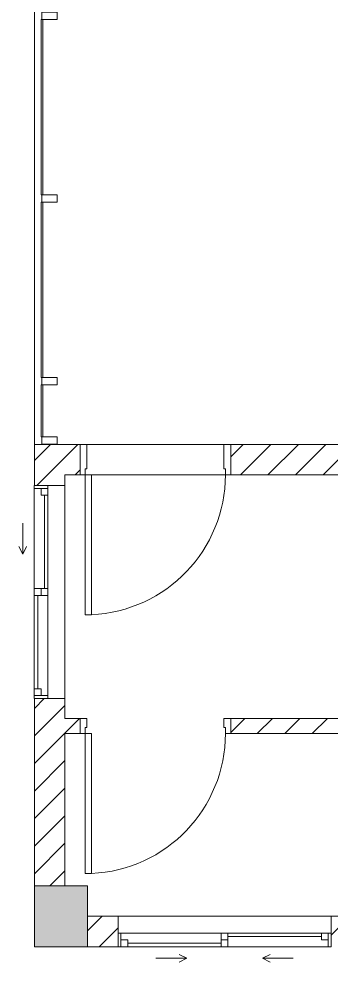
# Model space of a CAD drawing. Header units: millimetres. Extents: x 42054 to 236235, y 253 to 78637.
# Drawn here: x 224881 to 226933, y 17135 to 23332 of the extents above; entities that cross this region are included whole.
import ezdxf

# ---------------------------------------------------------------- set-up
doc = ezdxf.new("R2010")
doc.units = ezdxf.units.MM
for name, color, linetype, lineweight in [('A-DETL-GENF-7', 130, 'Continuous', 9), ('A-DOOR-FRAM-2', 130, 'Continuous', 9), ('A-FLOR-1', 130, 'Continuous', 9), ('A-GLAZ-5', 130, 'Continuous', 9), ('A-GLAZ-CURT-3', 130, 'Continuous', 9), ('A-GLAZ-CWMG-1', 130, 'Continuous', 9), ('A-WALL-1', 130, 'Continuous', 9), ('A-WALL-PATT-3', 130, 'Continuous', 9), ('A_1404_dwg-1', 130, 'Continuous', 9), ('S-COLS-1', 130, 'Continuous', 9), ('S-COLS-2', 130, 'Continuous', 9)]:
    doc.layers.add(name, color=color, linetype=linetype, lineweight=lineweight)
pattern_1 = [(45, (0, 0), (-90.50967, 90.50967), [])]

# ---------------------------------------------------------------- blocks, each defined once
blk = doc.blocks.new('A_1404_dwg_NCV_TKTC_KET CAU_rvt-1-TKTC_MB HOÀN THIỆN SÀN TẦNG 3-4-4819833-KeyPlan-CH1A')
at = {"layer": 'S-COLS-1'}
blk.add_hatch(color=256, dxfattribs=at).paths.add_polyline_path([(116452.6, 17236.9), (116452.6, 17636.9), (116102.6, 17636.9), (116102.6, 17236.9)])
at = {"layer": 'S-COLS-2', "flags": 128}
blk.add_lwpolyline([(116452.6, 17636.9), (116102.6, 17636.9), (116102.6, 17236.9), (116452.6, 17236.9)], close=True, dxfattribs=at)
blk = doc.blocks.new('A_1404_dwg_System Panel - Glazed-1286806-TKTC_MB HOÀN THIỆN SÀN TẦNG 3-4-4819969-KeyPlan-CH1A')
at = {"layer": 'A-GLAZ-CURT-3', "flags": 128}
blk.add_lwpolyline([(44808.6, 21786.9), (44808.6, 22936.9), (44796.6, 22936.9), (44796.6, 21786.9)], close=True, dxfattribs=at)
blk = doc.blocks.new('A_1404_dwg_System Panel - Glazed-4731533-TKTC_MB HOÀN THIỆN SÀN TẦNG 3-4-4819974-KeyPlan-CH1A')
at = {"layer": 'A-GLAZ-CURT-3', "flags": 128}
blk.add_lwpolyline([(116146.6, 20926.9), (116146.6, 20586.9), (116158.6, 20586.9), (116158.6, 20926.9)], close=True, dxfattribs=at)
blk = doc.blocks.new('A_1404_dwg_Rectangular Mullion - 50 x 100mm-1286808-TKTC_MB HOÀN THIỆN SÀN TẦNG 3-4-4819971-KeyPlan-CH1A')
at = {"layer": 'A-GLAZ-CWMG-1', "flags": 128}
blk.add_lwpolyline([(44802.6, 24476.9), (44802.6, 24526.9), (44702.6, 24526.9), (44702.6, 24476.9)], close=True, dxfattribs=at)
blk = doc.blocks.new('A_1404_dwg_Rectangular Mullion - 50 x 100mm-1286804-TKTC_MB HOÀN THIỆN SÀN TẦNG 3-4-4819972-KeyPlan-CH1A')
at = {"layer": 'A-GLAZ-CWMG-1', "flags": 128}
blk.add_lwpolyline([(44802.6, 21736.9), (44802.6, 21786.9), (44702.6, 21786.9), (44702.6, 21736.9)], close=True, dxfattribs=at)
blk = doc.blocks.new('A_1404_dwg_1_FAMILY RVT - W01-WxH 1400x1400xmm-V7-TKTC_MB HOÀN THIỆN SÀN TẦNG 3-4-4819976-KeyPlan-CH1A')
at = {"layer": 'A-GLAZ-5'}
blk.add_line((117104.2, 17160.7), (116901, 17160.7), dxfattribs=at)
at = {"layer": 'A-GLAZ-5', "flags": 128}
blk.add_lwpolyline([(117053.4, 17135.3), (117104.2, 17160.7), (117053.4, 17186.1)], dxfattribs=at)
blk = doc.blocks.new('A_1404_dwg_1_FAMILY RVT - W01-WxH 1400x1400xmm-V168-TKTC_MB HOÀN THIỆN SÀN TẦNG 3-4-4820050-KeyPlan-CH1A')
at = {"layer": 'A-GLAZ-5'}
for p, q in [((44802.6, 20247.9), (44713.7, 20247.9)), ((44735.9, 19589.2), (44735.9, 20203.4)), ((44878.8, 19815.3), (44878.8, 20018.5)), ((44758.1, 19589.2), (44758.1, 19544.7)), ((44802.6, 19544.7), (44802.6, 19589.2)), ((44780.3, 18930.4), (44780.3, 19544.7)), ((44802.6, 18866.9), (44802.6, 18930.4)), ((44802.6, 18886), (44713.7, 18886))]:
    blk.add_line(p, q, dxfattribs=at)
at = {"layer": 'A-GLAZ-5', "flags": 128}
blk.add_lwpolyline([(44602.6, 18866.9), (44602.6, 20266.9), (44802.6, 20266.9), (44802.6, 18866.9)], close=True, dxfattribs=at)
for points in [[(44713.7, 18866.9), (44713.7, 18886), (44713.7, 19544.7), (44713.7, 19589.2), (44713.7, 20203.4), (44713.7, 20266.9)], [(44713.7, 19589.2), (44802.6, 19589.2), (44802.6, 20247.9), (44802.6, 20266.9)], [(44758.1, 20247.9), (44758.1, 20203.4), (44713.7, 20203.4)], [(44904.2, 19866.1), (44878.8, 19815.3), (44853.4, 19866.1)], [(44713.7, 19544.7), (44802.6, 19544.7), (44802.6, 18930.4), (44758.1, 18930.4), (44758.1, 18886)]]:
    blk.add_lwpolyline(points, dxfattribs=at)
blk = doc.blocks.new('A_1404_dwg_FD_04 - FD_04-900x2200mm-700241-TKTC_MB HOÀN THIỆN SÀN TẦNG 3-4-4820051-KeyPlan-CH1A')
at = {"layer": 'A-DETL-GENF-7', "flags": 128}
blk.add_lwpolyline([(116437.6, 19416.9), (116437.6, 20336.9), (116477.6, 20336.9), (116477.6, 19416.9)], close=True, dxfattribs=at)
at = {"layer": 'A-DETL-GENF-7'}
blk.add_arc((116437.6, 20336.9), 920, 272.49191, 360, dxfattribs=at)
at = {"layer": 'A-DOOR-FRAM-2', "flags": 128}
for points in [[(116437.6, 20376.9), (116447.6, 20376.9), (116447.6, 20536.9), (116402.6, 20536.9), (116402.6, 20336.9), (116437.6, 20336.9)], [(117357.6, 20376.9), (117357.6, 20336.9), (117392.6, 20336.9), (117392.6, 20536.9), (117347.6, 20536.9), (117347.6, 20376.9)]]:
    blk.add_lwpolyline(points, close=True, dxfattribs=at)
blk = doc.blocks.new('A_1404_dwg_FD_04 - FD_04-900x2200mm-4731490-TKTC_MB HOÀN THIỆN SÀN TẦNG 3-4-4820052-KeyPlan-CH1A')
at = {"layer": 'A-DETL-GENF-7', "flags": 128}
blk.add_lwpolyline([(116437.6, 17716.9), (116437.6, 18636.9), (116477.6, 18636.9), (116477.6, 17716.9)], close=True, dxfattribs=at)
at = {"layer": 'A-DETL-GENF-7'}
blk.add_arc((116437.6, 18636.9), 920, 272.49191, 360, dxfattribs=at)
at = {"layer": 'A-DOOR-FRAM-2', "flags": 128}
for points in [[(116437.6, 18676.9), (116447.6, 18676.9), (116447.6, 18736.9), (116402.6, 18736.9), (116402.6, 18636.9), (116437.6, 18636.9)], [(117357.6, 18676.9), (117357.6, 18636.9), (117392.6, 18636.9), (117392.6, 18736.9), (117347.6, 18736.9), (117347.6, 18676.9)]]:
    blk.add_lwpolyline(points, close=True, dxfattribs=at)
blk = doc.blocks.new('A_1404_dwg_1_FAMILY RVT - W01-WxH 1400x1400xmm-V4-TKTC_MB HOÀN THIỆN SÀN TẦNG 3-4-4819953-KeyPlan-CH1A')
at = {"layer": 'A-GLAZ-5'}
for p, q in [((127252.6, 75616.3), (127163.7, 75616.3)), ((127230.3, 75571.8), (127230.3, 74957.5)), ((127208.1, 74913.1), (127208.1, 74957.5)), ((127252.6, 74957.5), (127252.6, 74913.1)), ((127185.9, 74913.1), (127185.9, 74298.8)), ((127328.8, 74686.9), (127328.8, 74483.7)), ((127252.6, 74254.4), (127163.7, 74254.4))]:
    blk.add_line(p, q, dxfattribs=at)
at = {"layer": 'A-GLAZ-5', "flags": 128}
for points in [[(127252.6, 75635.3), (127052.6, 75635.3), (127052.6, 74235.3), (127252.6, 74235.3), (127252.6, 75635.3), (127252.6, 75571.8)], [(127163.7, 75635.3), (127163.7, 75616.3), (127163.7, 74957.5), (127163.7, 74913.1), (127163.7, 74298.8), (127163.7, 74235.3)], [(127163.7, 74957.5), (127252.6, 74957.5), (127252.6, 75571.8), (127208.1, 75571.8), (127208.1, 75616.3)], [(127163.7, 74913.1), (127252.6, 74913.1), (127252.6, 74254.4), (127252.6, 74235.3)], [(127354.2, 74636.1), (127328.8, 74686.9), (127303.4, 74636.1)], [(127208.1, 74254.4), (127208.1, 74298.8), (127163.7, 74298.8)]]:
    blk.add_lwpolyline(points, dxfattribs=at)
blk = doc.blocks.new('A_1404_dwg-4819832-KeyPlan-CH1A')
at = {"layer": 'A-WALL-PATT-3'}
h = blk.add_hatch(dxfattribs=at)
h.set_pattern_fill('FP_26', color=256, style=0, pattern_type=2)
h.set_pattern_definition(pattern_1)
h.paths.add_polyline_path([(118052.6, 20336.9), (118502.6, 20336.9), (118502.6, 20536.9), (117392.6, 20536.9), (117392.6, 20336.9)])
h.paths.add_polyline_path([(116402.6, 20336.9), (116402.6, 20536.9), (116102.6, 20536.9), (116102.6, 20336.9), (116302.6, 20336.9)])
h = blk.add_hatch(dxfattribs=at)
h.set_pattern_fill('FP_26', color=256, style=0, pattern_type=2)
h.set_pattern_definition(pattern_1)
h.paths.add_polyline_path([(116102.6, 17636.9), (116302.6, 17636.9), (116302.6, 18866.9), (116102.6, 18866.9), (116102.6, 18636.9)])
h.paths.add_polyline_path([(116102.6, 20266.9), (116302.6, 20266.9), (116302.6, 20336.9), (116102.6, 20336.9)])
h = blk.add_hatch(dxfattribs=at)
h.set_pattern_fill('FP_26', color=256, style=0, pattern_type=2)
h.set_pattern_definition(pattern_1)
h.paths.add_polyline_path([(117392.6, 18636.9), (118502.6, 18636.9), (118502.6, 18736.9), (117392.6, 18736.9)])
h.paths.add_polyline_path([(116402.6, 18636.9), (116402.6, 18736.9), (116302.6, 18736.9), (116302.6, 18636.9)])
h = blk.add_hatch(dxfattribs=at)
h.set_pattern_fill('FP_26', color=256, style=0, pattern_type=2)
h.set_pattern_definition(pattern_1)
h.paths.add_polyline_path([(116652.6, 17236.9), (116652.6, 17436.9), (116452.6, 17436.9), (116452.6, 17236.9)])
h.paths.add_polyline_path([(118352.6, 17236.9), (118352.6, 17436.9), (118052.6, 17436.9), (118052.6, 17236.9)])
at = {"layer": 'A-FLOR-1'}
for p, q in [((116102.6, 24536.9), (116102.6, 20536.9)), ((116447.6, 20536.9), (117347.6, 20536.9)), ((117357.6, 20336.9), (116437.6, 20336.9))]:
    blk.add_line(p, q, dxfattribs=at)
at = {"layer": 'A-WALL-1'}
for p, q in [((116102.6, 18866.9), (116102.6, 17636.9)), ((116102.6, 17636.9), (116302.6, 17636.9)), ((116452.6, 17436.9), (116452.6, 17236.9)), ((116652.6, 17436.9), (116452.6, 17436.9)), ((116452.6, 17236.9), (116652.6, 17236.9))]:
    blk.add_line(p, q, dxfattribs=at)
at = {"layer": 'A-WALL-1', "flags": 128}
for points in [[(118852.6, 24197.4), (118852.6, 21486.9), (118502.6, 21486.9), (118502.6, 20536.9), (117392.6, 20536.9), (117392.6, 20336.9), (118502.6, 20336.9)], [(116302.6, 20266.9), (116302.6, 20336.9), (116402.6, 20336.9), (116402.6, 20536.9), (116102.6, 20536.9), (116102.6, 20266.9)], [(118502.6, 17436.9), (118502.6, 20336.9), (118502.6, 18736.9), (117392.6, 18736.9), (117392.6, 18636.9), (118502.6, 18636.9), (118502.6, 17436.9), (118052.6, 17436.9)], [(116302.6, 17636.9), (116302.6, 18636.9), (116402.6, 18636.9), (116402.6, 18736.9), (116302.6, 18736.9), (116302.6, 18866.9)]]:
    blk.add_lwpolyline(points, dxfattribs=at)
for name in ['A_1404_dwg_NCV_TKTC_KET CAU_rvt-1-TKTC_MB HOÀN THIỆN SÀN TẦNG 3-4-4819833-KeyPlan-CH1A', 'A_1404_dwg_System Panel - Glazed-4731533-TKTC_MB HOÀN THIỆN SÀN TẦNG 3-4-4819974-KeyPlan-CH1A', 'A_1404_dwg_FD_04 - FD_04-900x2200mm-700241-TKTC_MB HOÀN THIỆN SÀN TẦNG 3-4-4820051-KeyPlan-CH1A', 'A_1404_dwg_FD_04 - FD_04-900x2200mm-4731490-TKTC_MB HOÀN THIỆN SÀN TẦNG 3-4-4820052-KeyPlan-CH1A', 'A_1404_dwg_1_FAMILY RVT - W01-WxH 1400x1400xmm-V7-TKTC_MB HOÀN THIỆN SÀN TẦNG 3-4-4819976-KeyPlan-CH1A']:
    blk.add_blockref(name, (0, 0))
for name, p, rotation in [('A_1404_dwg_Rectangular Mullion - 50 x 100mm-1286804-TKTC_MB HOÀN THIỆN SÀN TẦNG 3-4-4819972-KeyPlan-CH1A', (160955.2, 45113.9), 180), ('A_1404_dwg_System Panel - Glazed-1286806-TKTC_MB HOÀN THIỆN SÀN TẦNG 3-4-4819969-KeyPlan-CH1A', (160955.2, 45113.9), 180), ('A_1404_dwg_System Panel - Glazed-1286806-TKTC_MB HOÀN THIỆN SÀN TẦNG 3-4-4819969-KeyPlan-CH1A', (160955.2, 43913.9), 180), ('A_1404_dwg_Rectangular Mullion - 50 x 100mm-1286804-TKTC_MB HOÀN THIỆN SÀN TẦNG 3-4-4819972-KeyPlan-CH1A', (160955.2, 43913.9), 180), ('A_1404_dwg_Rectangular Mullion - 50 x 100mm-1286804-TKTC_MB HOÀN THIỆN SÀN TẦNG 3-4-4819972-KeyPlan-CH1A', (160955.2, 42713.9), 180), ('A_1404_dwg_Rectangular Mullion - 50 x 100mm-1286808-TKTC_MB HOÀN THIỆN SÀN TẦNG 3-4-4819971-KeyPlan-CH1A', (160955.2, 45063.9), 180), ('A_1404_dwg_1_FAMILY RVT - W01-WxH 1400x1400xmm-V4-TKTC_MB HOÀN THIỆN SÀN TẦNG 3-4-4819953-KeyPlan-CH1A', (243355.1, 94502.2), 180), ('A_1404_dwg_1_FAMILY RVT - W01-WxH 1400x1400xmm-V168-TKTC_MB HOÀN THIỆN SÀN TẦNG 3-4-4820050-KeyPlan-CH1A', (97785.6, 62039.5), 270.0000000000001)]:
    blk.add_blockref(name, p, dxfattribs=dict(rotation=rotation))

msp = doc.modelspace()

# ---------------------------------------------------------------- block references
at = {"layer": 'A_1404_dwg-1'}
msp.add_blockref('A_1404_dwg-4819832-KeyPlan-CH1A', (108880.5, 0), dxfattribs=at)

doc.saveas('drawing.dxf')
